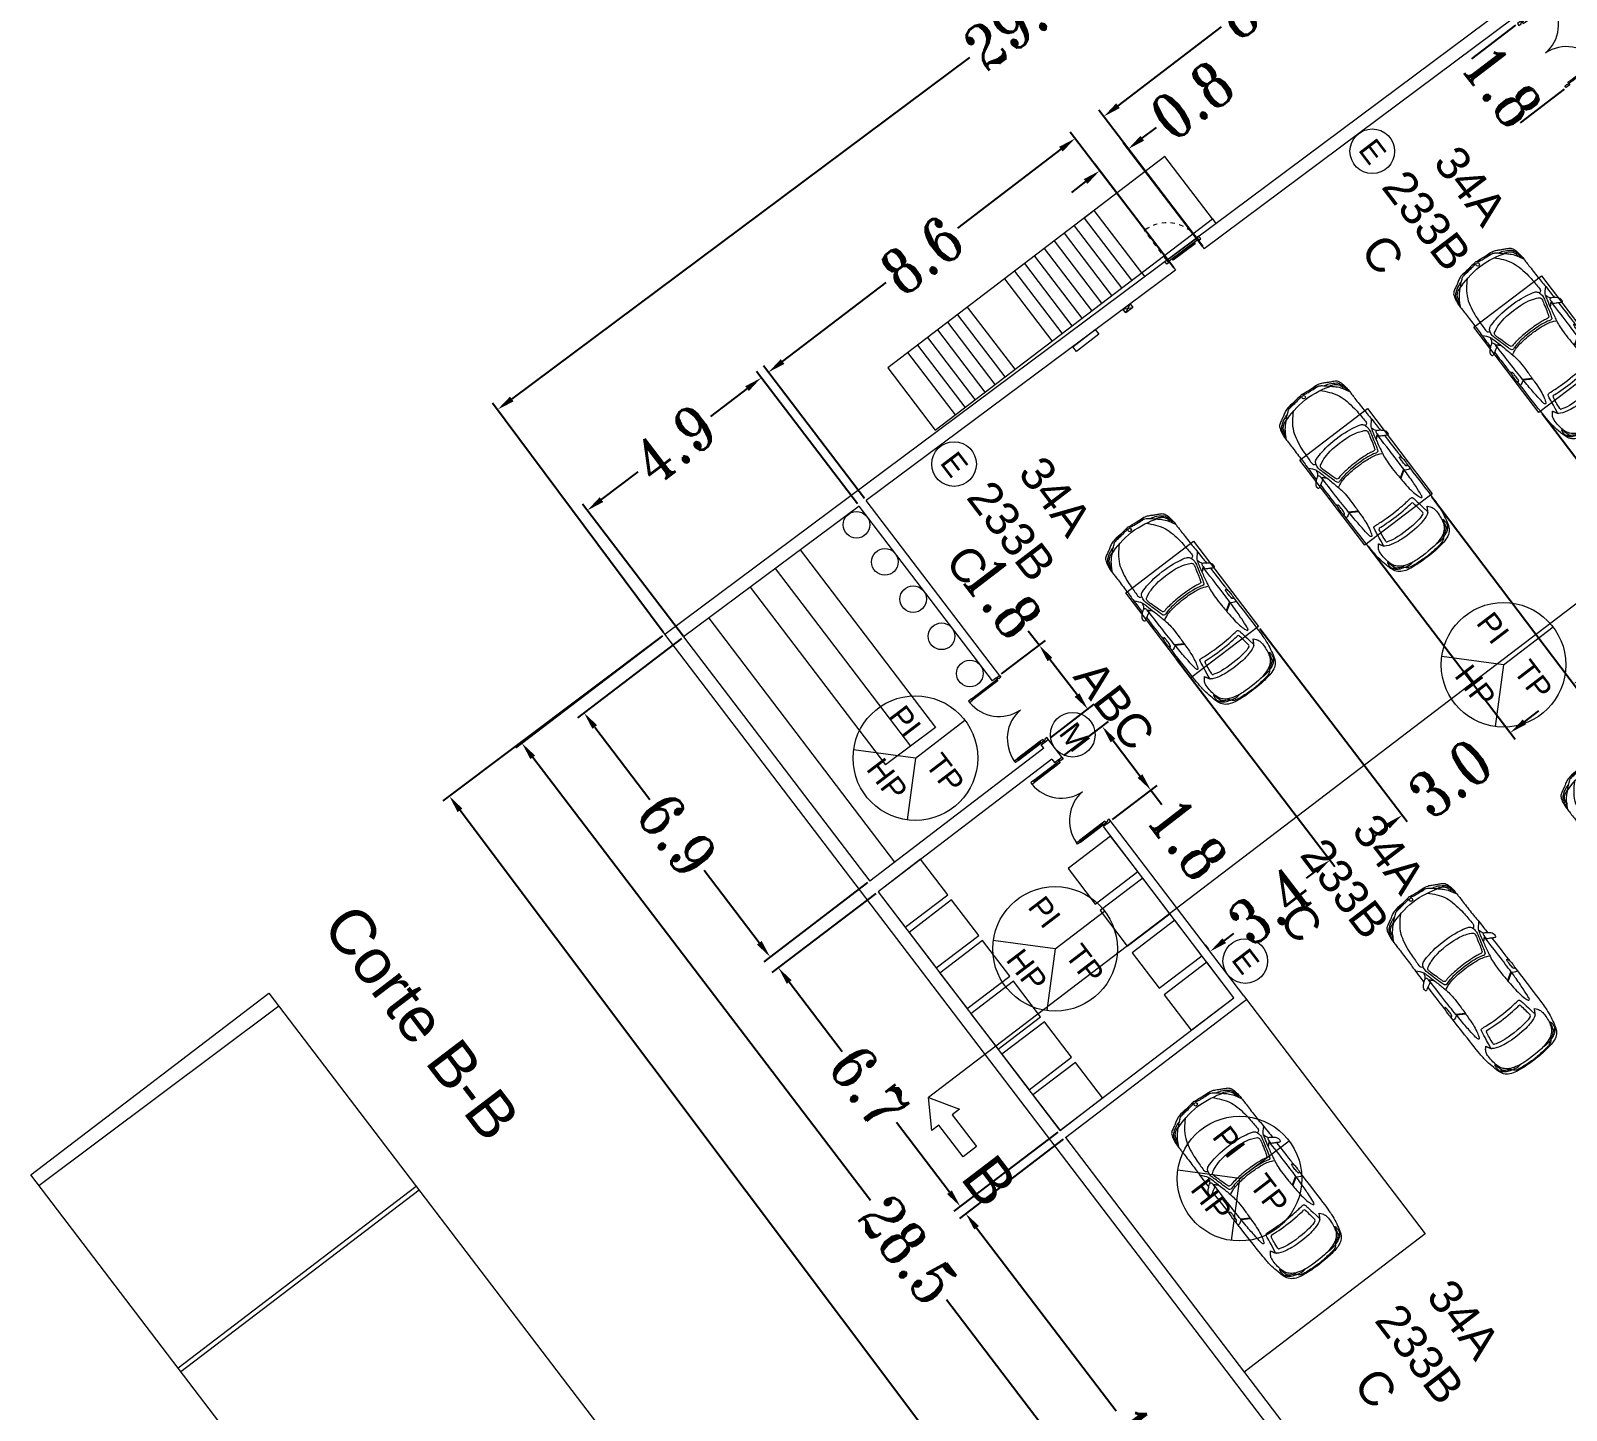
# Model space of a CAD drawing. Header units: metres. Extents: x 1384 to 1901, y 1501 to 2216.
# Drawn here: x 1414.86 to 1449.24, y 2128.87 to 2159.76 of the extents above; entities that cross this region are included whole.
import ezdxf

# ---------------------------------------------------------------- set-up
doc = ezdxf.new("R2010")
doc.units = ezdxf.units.M
doc.header["$LTSCALE"] = 0.05
doc.header["$PDMODE"] = 3
doc.linetypes.add('CONTINUA', pattern=[0])
doc.linetypes.add('RAYITAS', pattern=[0.375, 0.25, -0.125])
for name, color, linetype, lineweight in [('BIEs', 1, 'CONTINUA', 15), ('Circulo', 250, 'Continuous', 15), ('Cotas Nave 2', 250, 'CONTINUA', 15), ('E-Puertas-I', 210, 'CONTINUA', 15), ('Elevadores', 31, 'CONTINUA', 15), ('Escaleras', 3, 'Continuous', 15), ('Extintores', 1, 'CONTINUA', 15), ('Linea de Corte', 250, 'CONTINUA', 15), ('mobiliario', 253, 'CONTINUA', 15), ('Nave', 5, 'Continuous', 15), ('Pared Fuego', 81, 'CONTINUA', 15), ('Pared Nave', 5, 'CONTINUA', 15), ('Paredes Cortes', 5, 'CONTINUA', 15), ('Puertas', 4, 'CONTINUA', 15), ('Tabiques', 241, 'CONTINUA', 15), ('Tabiques Cortes', 241, 'CONTINUA', 15), ('Tejado', 4, 'CONTINUA', 15), ('TextoDCE', 250, 'Continuous', 15), ('Zonas abiertas', 50, 'CONTINUA', 15)]:
    doc.layers.add(name, color=color, linetype=linetype, lineweight=lineweight)
doc.layers.add('CochesN', color=7, linetype='CONTINUA', lineweight=15, true_color=0xc3ddd0)
doc.styles.add('ROMANT', font='ROMANT', dxfattribs={"width": 0.85})
doc.styles.get("Standard").update_dxf_attribs({"font": 'arial.ttf'})
doc.dimstyles.new('1-50-GENERAL', dxfattribs={"dimtxt": 0.38, "dimasz": 0.4, "dimexe": 0.18, "dimexo": 0.06, "dimgap": 0.09, "dimtad": 0, "dimdec": 1, "dimzin": 0, "dimdsep": 46, "dimtxsty": 'ROMANT', "dimcen": 0.09, "dimadec": 0, "dimazin": 0, "dimtfac": 1, "dimtdec": 1, "dimtix": 1, "dimtofl": 0, "dimtmove": 0, "dimatfit": 3, "dimfxl": 0, "dimtolj": 1, "dimtzin": 0, "dimarcsym": 0})

# ---------------------------------------------------------------- blocks, each defined once
blk = doc.blocks.new('vh10-3')
for points in [[(6.531, 5.087), (6.644, 5.27)], [(6.669, 5.27), (6.555, 5.086)], [(6.531, 3.879), (6.644, 3.697)], [(6.669, 3.696), (6.555, 3.88)]]:
    blk.add_lwpolyline(points)
blk.add_circle((9.33, 4.483), 0.0405)
for centre, radius, start, end in [((5.578, 5.09), 0.02, 81.3079, 140.3783), ((5.628, 4.983), 0.0289, 84.0079, 156.3114), ((5.923, 4.943), 0.0289, 353.2707, 80.1159), ((5.578, 3.877), 0.02, 219.6217, 278.6921), ((5.628, 3.984), 0.0289, 203.6886, 275.9921), ((5.923, 4.024), 0.0289, 279.8841, 6.7293)]:
    blk.add_arc(centre, radius, start, end)
for points, knots in [([(4.772, 4.483), (4.772, 4.666), (4.796, 4.87), (4.814, 5.015), (4.875, 5.173), (4.971, 5.265), (5.111, 5.312), (5.3, 5.353), (5.477, 5.382), (5.724, 5.394), (6.416, 5.396), (6.7, 5.396)], [18.735534, 18.735534, 18.735534, 18.735534, 19.587149, 20.438764, 21.290379, 22.141994, 22.99361, 23.845225, 24.69684, 25.548455, 26.165326, 26.165326, 26.165326, 26.165326]), ([(7.727, 5.319), (7.765, 5.291), (7.807, 5.28), (7.846, 5.265), (7.832, 5.257), (7.757, 5.235), (7.534, 5.177), (7.25, 5.112), (7.124, 5.089), (6.951, 5.076), (6.725, 5.079), (6.441, 5.091), (6.242, 5.101), (6.069, 5.13), (5.937, 5.172), (5.905, 5.194), (5.912, 5.216), (5.962, 5.23), (6.178, 5.249), (6.499, 5.269), (6.917, 5.274), (7.267, 5.278), (7.647, 5.274)], [0, 0, 0, 0, 0.640801, 1.281602, 1.922403, 2.563203, 3.204004, 3.844805, 4.485606, 5.126407, 5.767208, 6.408009, 7.04881, 7.68961, 8.330411, 8.971212, 9.612013, 10.252814, 10.893615, 11.534416, 12.175216, 12.797218, 12.797218, 12.797218, 12.797218]), ([(7.535, 5.395), (7.39, 5.396), (7.181, 5.396), (6.935, 5.396), (6.893, 5.396)], [10.6007845, 10.6007845, 10.6007845, 10.6007845, 11.0709972, 11.163998, 11.163998, 11.163998, 11.163998]), ([(9.376, 4.705), (9.372, 4.815), (9.361, 4.925), (9.324, 5.021), (9.269, 5.11), (9.233, 5.177), (9.187, 5.273), (9.136, 5.331), (9.002, 5.37), (8.865, 5.38), (8.799, 5.381), (8.545, 5.381), (8.168, 5.382), (7.989, 5.392), (7.735, 5.394), (7.678, 5.395)], [0, 0, 0, 0, 0.851615, 1.70323, 2.554846, 3.406461, 4.258076, 5.109691, 5.961306, 6.812921, 7.664537, 8.516152, 9.367767, 10.219382, 10.435603, 10.435603, 10.435603, 10.435603]), ([(9.22, 4.87), (9.171, 4.92), (9.057, 5.015), (8.864, 5.16), (8.433, 5.245), (8.137, 5.245), (7.995, 5.259), (7.974, 5.21), (7.966, 5.191)], [0, 0, 0, 0, 0.835236, 1.721034, 2.921428, 3.928485, 4.555062, 4.999927, 4.999927, 4.999927, 4.999927]), ([(9.251, 5.008), (9.242, 5.047), (9.222, 5.12), (9.135, 5.269), (9.075, 5.32), (8.952, 5.353), (8.891, 5.351), (8.861, 5.348)], [0, 0, 0, 0, 0.624807, 1.361869, 1.875216, 2.502924, 3.054732, 3.054732, 3.054732, 3.054732]), ([(9.171, 5.097), (9.164, 5.133), (9.137, 5.202), (9.077, 5.28), (9.006, 5.31), (8.948, 5.317), (8.919, 5.315)], [0, 0, 0, 0, 0.604327, 1.163219, 1.657111, 2.190481, 2.190481, 2.190481, 2.190481]), ([(5.436, 4.483), (5.436, 4.709), (5.48, 4.922), (5.521, 5.052), (5.563, 5.103)], [5.556552, 5.556552, 5.556552, 5.556552, 6.635134, 7.654502, 7.654502, 7.654502, 7.654502]), ([(5.582, 5.11), (5.905, 5.06), (6.031, 5.043), (6.055, 5.019), (6.049, 4.953), (6.024, 4.698), (6.024, 4.483)], [-3.392634, -3.392634, -3.392634, -3.392634, -2.551704, -1.701416, -0.851128, -0.000839, -0.000839, -0.000839, -0.000839]), ([(6.7, 3.571), (6.416, 3.571), (5.724, 3.572), (5.477, 3.584), (5.3, 3.613), (5.111, 3.654), (4.971, 3.701), (4.875, 3.794), (4.814, 3.952), (4.796, 4.096), (4.772, 4.301), (4.772, 4.483)], [11.305741, 11.305741, 11.305741, 11.305741, 11.922612, 12.774228, 13.625843, 14.477458, 15.329073, 16.180688, 17.032304, 17.883919, 18.735534, 18.735534, 18.735534, 18.735534]), ([(5.563, 3.864), (5.521, 3.914), (5.48, 4.044), (5.436, 4.257), (5.436, 4.483)], [3.458602, 3.458602, 3.458602, 3.458602, 4.477971, 5.556552, 5.556552, 5.556552, 5.556552]), ([(6.024, 4.483), (6.024, 4.269), (6.049, 4.014), (6.055, 3.947), (6.031, 3.924), (5.905, 3.906), (5.582, 3.857)], [-0.000839, -0.000839, -0.000839, -0.000839, 0.849449, 1.699737, 2.550025, 3.390956, 3.390956, 3.390956, 3.390956]), ([(9.376, 4.261), (9.372, 4.152), (9.361, 4.041), (9.324, 3.945), (9.269, 3.856), (9.233, 3.79), (9.187, 3.693), (9.136, 3.636), (9.002, 3.596), (8.865, 3.587), (8.799, 3.586), (8.545, 3.586), (8.168, 3.585), (7.989, 3.574), (7.735, 3.572), (7.678, 3.572)], [0, 0, 0, 0, 0.851615, 1.70323, 2.554846, 3.406461, 4.258076, 5.109691, 5.961306, 6.812921, 7.664537, 8.516152, 9.367767, 10.219382, 10.435603, 10.435603, 10.435603, 10.435603]), ([(7.727, 3.647), (7.765, 3.676), (7.807, 3.687), (7.846, 3.702), (7.832, 3.709), (7.757, 3.732), (7.534, 3.789), (7.25, 3.854), (7.124, 3.878), (6.951, 3.89), (6.725, 3.888), (6.441, 3.876), (6.242, 3.865), (6.069, 3.836), (5.937, 3.794), (5.905, 3.772), (5.912, 3.75), (5.962, 3.737), (6.178, 3.717), (6.499, 3.698), (6.917, 3.692), (7.267, 3.688), (7.647, 3.693)], [0, 0, 0, 0, 0.640801, 1.281602, 1.922403, 2.563203, 3.204004, 3.844805, 4.485606, 5.126407, 5.767208, 6.408009, 7.04881, 7.68961, 8.330411, 8.971212, 9.612013, 10.252814, 10.893615, 11.534416, 12.175216, 12.797218, 12.797218, 12.797218, 12.797218]), ([(9.22, 4.097), (9.171, 4.046), (9.057, 3.952), (8.864, 3.807), (8.433, 3.722), (8.137, 3.721), (7.995, 3.708), (7.974, 3.757), (7.966, 3.775)], [0, 0, 0, 0, 0.835236, 1.721034, 2.921428, 3.928485, 4.555062, 4.999927, 4.999927, 4.999927, 4.999927]), ([(9.251, 3.959), (9.242, 3.92), (9.222, 3.846), (9.135, 3.697), (9.075, 3.646), (8.952, 3.614), (8.891, 3.615), (8.861, 3.619)], [0, 0, 0, 0, 0.624807, 1.361869, 1.875216, 2.502924, 3.054732, 3.054732, 3.054732, 3.054732]), ([(9.171, 3.87), (9.164, 3.833), (9.137, 3.764), (9.077, 3.686), (9.006, 3.656), (8.948, 3.649), (8.919, 3.651)], [0, 0, 0, 0, 0.604327, 1.163219, 1.657111, 2.190481, 2.190481, 2.190481, 2.190481]), ([(7.535, 3.571), (7.39, 3.571), (7.181, 3.571), (6.935, 3.571), (6.893, 3.571)], [10.6007845, 10.6007845, 10.6007845, 10.6007845, 11.0709972, 11.163998, 11.163998, 11.163998, 11.163998])]:
    blk.add_open_spline(points, degree=3, knots=knots)
for points, degree in [([(4.864, 4.483), (4.864, 4.735), (4.891, 4.879), (4.946, 5.056), (5.03, 5.163), (5.106, 5.217), (5.205, 5.248), (5.343, 5.273), (5.516, 5.273), (5.581, 5.256), (5.646, 5.215), (5.684, 5.176)], 3), ([(5.234, 5.252), (5.241, 5.274), (5.213, 5.289), (5.132, 5.289), (5.053, 5.273), (4.989, 5.22), (4.935, 5.137), (4.89, 4.999), (4.869, 4.912), (4.88, 4.808)], 3), ([(5.05, 5.264), (5.042, 5.224), (5.003, 5.186), (4.958, 5.11), (4.933, 5.054)], 3), ([(5.235, 5.265), (5.13, 5.251), (5.024, 5.207)], 2), ([(6.648, 5.27), (6.592, 5.358), (6.585, 5.376), (6.599, 5.396)], 3), ([(6.936, 5.378), (6.944, 5.371), (6.935, 5.362), (6.919, 5.353), (6.837, 5.349), (6.705, 5.355), (6.681, 5.365), (6.68, 5.381), (6.702, 5.402), (6.78, 5.406), (6.888, 5.402), (6.928, 5.385), (6.936, 5.378)], 3), ([(7.397, 4.483), (7.397, 4.716), (7.357, 4.945), (7.328, 5.015), (7.33, 5.053), (7.392, 5.083), (7.617, 5.144), (7.771, 5.187), (7.864, 5.211), (7.975, 5.195), (8.03, 5.158), (8.073, 5.083), (8.14, 4.716), (8.14, 4.483)], 3), ([(7.591, 5.299), (7.598, 5.29), (7.611, 5.285), (7.664, 5.283), (7.703, 5.284), (7.731, 5.298), (7.728, 5.331), (7.659, 5.42), (7.608, 5.471), (7.563, 5.491), (7.506, 5.488), (7.497, 5.482), (7.496, 5.464), (7.514, 5.432), (7.568, 5.339), (7.584, 5.308), (7.591, 5.299)], 3), ([(7.646, 5.284), (7.65, 5.265), (7.632, 5.247), (7.611, 5.23), (7.591, 5.208), (7.581, 5.19)], 3), ([(7.838, 5.262), (7.897, 5.292), (7.946, 5.339), (7.998, 5.39)], 3), ([(8.799, 5.381), (8.93, 5.312), (9.025, 5.251), (9.119, 5.155), (9.153, 5.117), (9.266, 4.993), (9.313, 4.928), (9.329, 4.894), (9.33, 4.812), (9.354, 4.641), (9.363, 4.562), (9.373, 4.529), (9.397, 4.511), (9.409, 4.495), (9.41, 4.483)], 3), ([(4.79, 4.483), (4.79, 4.528), (4.802, 4.79), (4.837, 4.965), (4.861, 5.004), (4.904, 5.039)], 3), ([(4.904, 5.039), (4.936, 5.058), (4.963, 5.066)], 2), ([(5.535, 4.483), (5.535, 4.732), (5.559, 4.898), (5.602, 4.994)], 3), ([(5.684, 5.176), (5.598, 5.131), (5.571, 5.109)], 2), ([(5.631, 5.011), (5.744, 4.999), (5.844, 4.986), (5.928, 4.971)], 3), ([(5.952, 4.939), (5.943, 4.863), (5.928, 4.657), (5.928, 4.483)], 3), ([(7.248, 5.096), (7.308, 4.975), (7.333, 4.833), (7.354, 4.629), (7.354, 4.483)], 3), ([(7.449, 4.483), (7.449, 4.627), (7.435, 4.829), (7.414, 4.944), (7.402, 4.988), (7.404, 5.023), (7.432, 5.035), (7.499, 5.06), (7.686, 5.113), (7.815, 5.151), (7.869, 5.151), (7.924, 5.063), (8.018, 4.785), (8.018, 4.483)], 3), ([(9.153, 5.117), (9.203, 4.977), (9.264, 4.718), (9.264, 4.483)], 3), ([(9.398, 4.508), (9.393, 4.623), (9.369, 4.789), (9.325, 4.897)], 3), ([(4.904, 3.928), (4.861, 3.962), (4.837, 4.002), (4.802, 4.177), (4.79, 4.439), (4.79, 4.483)], 3), ([(5.684, 3.79), (5.646, 3.752), (5.581, 3.71), (5.516, 3.693), (5.343, 3.694), (5.205, 3.718), (5.106, 3.75), (5.03, 3.804), (4.946, 3.911), (4.891, 4.088), (4.864, 4.232), (4.864, 4.483)], 3), ([(5.234, 3.715), (5.241, 3.693), (5.213, 3.677), (5.132, 3.677), (5.053, 3.693), (4.989, 3.746), (4.935, 3.83), (4.89, 3.967), (4.869, 4.054), (4.88, 4.158)], 3), ([(5.602, 3.972), (5.559, 4.069), (5.535, 4.234), (5.535, 4.483)], 3), ([(5.928, 4.483), (5.928, 4.309), (5.943, 4.104), (5.952, 4.027)], 3), ([(7.354, 4.483), (7.354, 4.337), (7.333, 4.134), (7.308, 3.991), (7.248, 3.87)], 3), ([(8.14, 4.483), (8.14, 4.25), (8.073, 3.883), (8.03, 3.808), (7.975, 3.772), (7.864, 3.755), (7.771, 3.779), (7.617, 3.823), (7.392, 3.883), (7.33, 3.914), (7.328, 3.951), (7.357, 4.021), (7.397, 4.25), (7.397, 4.483)], 3), ([(8.018, 4.483), (8.018, 4.181), (7.924, 3.904), (7.869, 3.816), (7.815, 3.816), (7.686, 3.853), (7.499, 3.906), (7.432, 3.931), (7.404, 3.944), (7.402, 3.979), (7.414, 4.022), (7.435, 4.138), (7.449, 4.34), (7.449, 4.483)], 3), ([(9.41, 4.483), (9.409, 4.472), (9.397, 4.455), (9.373, 4.438), (9.363, 4.404), (9.354, 4.325), (9.33, 4.155), (9.329, 4.073), (9.313, 4.038), (9.266, 3.973), (9.153, 3.85), (9.119, 3.812), (9.025, 3.715), (8.93, 3.655), (8.799, 3.586)], 3), ([(9.264, 4.483), (9.264, 4.248), (9.203, 3.989), (9.153, 3.849)], 3), ([(9.398, 4.459), (9.393, 4.343), (9.369, 4.177), (9.325, 4.069)], 3), ([(4.963, 3.9), (4.936, 3.908), (4.904, 3.928)], 2), ([(5.05, 3.702), (5.042, 3.742), (5.003, 3.78), (4.958, 3.857), (4.933, 3.912)], 3), ([(5.571, 3.858), (5.598, 3.835), (5.684, 3.79)], 2), ([(5.928, 3.995), (5.844, 3.98), (5.744, 3.967), (5.631, 3.955)], 3), ([(5.235, 3.701), (5.13, 3.715), (5.024, 3.759)], 2), ([(6.648, 3.696), (6.592, 3.609), (6.585, 3.59), (6.599, 3.571)], 3), ([(6.936, 3.588), (6.944, 3.595), (6.935, 3.605), (6.919, 3.614), (6.837, 3.618), (6.705, 3.612), (6.681, 3.602), (6.68, 3.585), (6.702, 3.564), (6.78, 3.56), (6.888, 3.564), (6.928, 3.582), (6.936, 3.588)], 3), ([(7.591, 3.667), (7.598, 3.676), (7.611, 3.682), (7.664, 3.684), (7.703, 3.682), (7.731, 3.669), (7.728, 3.635), (7.659, 3.546), (7.608, 3.496), (7.563, 3.475), (7.506, 3.479), (7.497, 3.485), (7.496, 3.503), (7.514, 3.534), (7.568, 3.627), (7.584, 3.658), (7.591, 3.667)], 3), ([(7.646, 3.683), (7.65, 3.702), (7.632, 3.719), (7.611, 3.736), (7.591, 3.758), (7.581, 3.777)], 3), ([(7.838, 3.704), (7.897, 3.674), (7.946, 3.627), (7.998, 3.576)], 3)]:
    blk.add_open_spline(points, degree=degree)
blk = doc.blocks.new('A$C3628088D')
at = {"layer": 'Puertas'}
for p, q in [((35, 820), (35, 900)), ((35, 900), (75, 900)), ((75, 820), (35, 820)), ((75, 820), (35, 820)), ((35, 820), (35, 180)), ((45, 820), (45, 180)), ((65, 820), (45, 820)), ((65, 180), (65, 820)), ((75, 900), (75, 820)), ((75, 180), (75, 820)), ((35, 100), (0, 100)), ((0, 100), (0, 0)), ((35, 180), (35, 100)), ((75, 180), (35, 180)), ((35, 180), (75, 180)), ((35, 60), (35, 100)), ((35, 100), (75, 100)), ((50, 60), (35, 60)), ((45, 180), (65, 180)), ((50, 50), (50, 60)), ((50, 0), (50, 50)), ((75, 100), (75, 180)), ((0, 0), (50, 0))]:
    blk.add_line(p, q, dxfattribs=at)
for points in [[(1725, 900), (1725, 820), (1765, 820), (1765, 900)], [(1725, 180), (1725, 820), (1765, 820), (1765, 180)], [(1735, 180), (1735, 820), (1755, 820), (1755, 180)], [(1725, 100), (1725, 180), (1765, 180), (1765, 100)], [(1765, 100), (1800, 100), (1800, 0), (1750, 0), (1750, 50), (1750, 60), (1765, 60)]]:
    blk.add_lwpolyline(points, close=True, dxfattribs=at)
blk.add_arc((1757, 42), 858, 92.1038, 176.1334, dxfattribs=at)
blk.add_ellipse((70, 105), major_axis=(-772, 326), ratio=0.94084, start_param=-2.726592, end_param=-1.199193, dxfattribs=at)
blk = doc.blocks.new('*D215')
at = {"layer": 'Cotas Nave 2', "color": 0, "lineweight": -2, "transparency": 16777216}
for p, q in [((1429.428, 2146.152), (1427.101, 2144.378)), ((1427.487, 2144.169), (1428.722, 2142.549)), ((1431.171, 2139.338), (1429.936, 2140.958)), ((1433.597, 2140.685), (1431.27, 2138.911))]:
    blk.add_line(p, q, dxfattribs=at)
at = {"layer": 'Cotas Nave 2', "color": 0, "transparency": 16777216}
for points in [[(1427.54, 2144.21), (1427.434, 2144.129), (1427.244, 2144.487)], [(1431.224, 2139.378), (1431.118, 2139.298), (1431.414, 2139.02)]]:
    blk.add_solid(points, dxfattribs=at)
at = {"layer": 'Defpoints', "color": 0, "transparency": 16777216}
for p in [(1429.476, 2146.189), (1433.645, 2140.721), (1431.414, 2139.02)]:
    blk.add_point(p, dxfattribs=at)
at = {"layer": 'Cotas Nave 2', "color": 0, "transparency": 16777216, "insert": (1429.329, 2141.754), "char_height": 1, "attachment_point": 5, "rotation": 307.3275, "style": 'ROMANT'}
blk.add_mtext('\\A1;6.9', dxfattribs=at)
blk = doc.blocks.new('*D217')
at = {"layer": 'Cotas Nave 2', "color": 0, "lineweight": -2, "transparency": 16777216}
for p, q in [((1433.781, 2140.444), (1431.454, 2138.67)), ((1431.84, 2138.461), (1433.028, 2136.903)), ((1435.429, 2133.754), (1434.242, 2135.311)), ((1437.855, 2135.101), (1435.529, 2133.326))]:
    blk.add_line(p, q, dxfattribs=at)
at = {"layer": 'Cotas Nave 2', "color": 0, "transparency": 16777216}
for points in [[(1431.893, 2138.501), (1431.787, 2138.42), (1431.598, 2138.779)], [(1435.482, 2133.794), (1435.376, 2133.713), (1435.672, 2133.436)]]:
    blk.add_solid(points, dxfattribs=at)
at = {"layer": 'Defpoints', "color": 0, "transparency": 16777216}
for p in [(1433.829, 2140.48), (1437.903, 2135.137), (1435.672, 2133.436)]:
    blk.add_point(p, dxfattribs=at)
at = {"layer": 'Cotas Nave 2', "color": 0, "transparency": 16777216, "insert": (1433.635, 2136.107), "char_height": 1, "attachment_point": 5, "rotation": 307.3275, "style": 'ROMANT'}
blk.add_mtext('\\A1;6.7', dxfattribs=at)
blk = doc.blocks.new('*D219')
at = {"layer": 'Cotas Nave 2', "color": 0, "lineweight": -2, "transparency": 16777216}
for p, q in [((1437.978, 2134.94), (1435.651, 2133.166)), ((1436.037, 2132.957), (1439.163, 2128.857)), ((1443.945, 2122.586), (1440.819, 2126.686)), ((1446.371, 2123.933), (1444.045, 2122.159))]:
    blk.add_line(p, q, dxfattribs=at)
at = {"layer": 'Cotas Nave 2', "color": 0, "transparency": 16777216}
for points in [[(1436.09, 2132.998), (1435.984, 2132.917), (1435.794, 2133.275)], [(1443.998, 2122.627), (1443.892, 2122.546), (1444.188, 2122.268)]]:
    blk.add_solid(points, dxfattribs=at)
at = {"layer": 'Defpoints', "color": 0, "transparency": 16777216}
for p in [(1438.025, 2134.977), (1446.419, 2123.969), (1444.188, 2122.268)]:
    blk.add_point(p, dxfattribs=at)
at = {"layer": 'Cotas Nave 2', "color": 0, "transparency": 16777216, "insert": (1439.991, 2127.772), "char_height": 1, "attachment_point": 5, "rotation": 307.3275, "style": 'ROMANT'}
blk.add_mtext('\\A1;13.8', dxfattribs=at)
blk = doc.blocks.new('*D223')
at = {"layer": 'Cotas Nave 2', "color": 0, "lineweight": -2, "transparency": 16777216}
for p, q in [((1429.006, 2146.212), (1425.711, 2143.7)), ((1426.097, 2143.491), (1433.657, 2133.576)), ((1442.922, 2121.427), (1435.362, 2131.341)), ((1446.316, 2123.512), (1443.021, 2121))]:
    blk.add_line(p, q, dxfattribs=at)
at = {"layer": 'Cotas Nave 2', "color": 0, "transparency": 16777216}
for points in [[(1426.15, 2143.531), (1426.044, 2143.45), (1425.854, 2143.809)], [(1442.975, 2121.467), (1442.869, 2121.386), (1443.164, 2121.109)]]:
    blk.add_solid(points, dxfattribs=at)
at = {"layer": 'Defpoints', "color": 0, "transparency": 16777216}
for p in [(1429.053, 2146.248), (1446.363, 2123.548), (1443.164, 2121.109)]:
    blk.add_point(p, dxfattribs=at)
at = {"layer": 'Cotas Nave 2', "color": 0, "transparency": 16777216, "insert": (1434.509, 2132.459), "char_height": 1, "attachment_point": 5, "rotation": 307.3275, "style": 'ROMANT'}
blk.add_mtext('\\A1;28.5', dxfattribs=at)
blk = doc.blocks.new('*D224')
at = {"layer": 'Cotas Nave 2', "color": 0, "lineweight": -2, "transparency": 16777216}
for p, q in [((1437.437, 2146), (1437.194, 2146.318)), ((1436.597, 2145.36), (1437.58, 2146.109)), ((1438.286, 2144.887), (1437.679, 2145.682)), ((1437.688, 2143.928), (1438.671, 2144.678))]:
    blk.add_line(p, q, dxfattribs=at)
at = {"layer": 'Cotas Nave 2', "color": 0, "transparency": 16777216}
for points in [[(1437.732, 2145.722), (1437.626, 2145.642), (1437.437, 2146)], [(1438.339, 2144.927), (1438.233, 2144.846), (1438.528, 2144.569)]]:
    blk.add_solid(points, dxfattribs=at)
at = {"layer": 'Defpoints', "color": 0, "transparency": 16777216}
for p in [(1437.437, 2146), (1436.549, 2145.323), (1437.641, 2143.892)]:
    blk.add_point(p, dxfattribs=at)
at = {"layer": 'Cotas Nave 2', "color": 0, "transparency": 16777216, "insert": (1436.612, 2147.082), "char_height": 1, "attachment_point": 5, "rotation": 307.3275, "style": 'ROMANT'}
blk.add_mtext('\\A1;1.8', dxfattribs=at)
blk = doc.blocks.new('*D225')
at = {"layer": 'Cotas Nave 2', "color": 0, "lineweight": -2, "transparency": 16777216}
for p, q in [((1437.992, 2143.531), (1438.992, 2144.293)), ((1439.091, 2143.866), (1439.697, 2143.071)), ((1439.083, 2142.099), (1440.083, 2142.862)), ((1439.94, 2142.753), (1440.182, 2142.435))]:
    blk.add_line(p, q, dxfattribs=at)
at = {"layer": 'Cotas Nave 2', "color": 0, "transparency": 16777216}
for points in [[(1439.144, 2143.907), (1439.038, 2143.826), (1438.848, 2144.184)], [(1439.75, 2143.111), (1439.644, 2143.031), (1439.94, 2142.753)]]:
    blk.add_solid(points, dxfattribs=at)
at = {"layer": 'Defpoints', "color": 0, "transparency": 16777216}
for p in [(1437.944, 2143.494), (1439.94, 2142.753), (1439.035, 2142.063)]:
    blk.add_point(p, dxfattribs=at)
at = {"layer": 'Cotas Nave 2', "color": 0, "transparency": 16777216, "insert": (1440.765, 2141.671), "char_height": 1, "attachment_point": 5, "rotation": 307.3275, "style": 'ROMANT'}
blk.add_mtext('\\A1;1.8', dxfattribs=at)
blk = doc.blocks.new('*D226')
at = {"layer": 'Cotas Nave 2', "color": 0, "lineweight": -2, "transparency": 16777216}
for p, q in [((1433.367, 2149.164), (1431.105, 2152.131)), ((1430.896, 2151.745), (1430.078, 2151.122)), ((1427.637, 2149.26), (1428.455, 2149.883)), ((1429.472, 2146.194), (1427.21, 2149.16))]:
    blk.add_line(p, q, dxfattribs=at)
at = {"layer": 'Cotas Nave 2', "color": 0, "transparency": 16777216}
for points in [[(1430.856, 2151.798), (1430.937, 2151.692), (1431.214, 2151.988)], [(1427.596, 2149.313), (1427.677, 2149.207), (1427.319, 2149.017)]]:
    blk.add_solid(points, dxfattribs=at)
at = {"layer": 'Defpoints', "color": 0, "transparency": 16777216}
for p in [(1433.404, 2149.117), (1427.319, 2149.017), (1429.508, 2146.146)]:
    blk.add_point(p, dxfattribs=at)
at = {"layer": 'Cotas Nave 2', "color": 0, "transparency": 16777216, "insert": (1429.266, 2150.502), "char_height": 1, "attachment_point": 5, "rotation": 37.3275, "style": 'ROMANT'}
blk.add_mtext('\\A1;4.9', dxfattribs=at)
blk = doc.blocks.new('*D228')
at = {"layer": 'Cotas Nave 2', "color": 0, "lineweight": -2, "transparency": 16777216}
for p, q in [((1440.454, 2154.447), (1438.133, 2157.49)), ((1437.924, 2157.105), (1435.607, 2155.337)), ((1431.692, 2152.352), (1434.015, 2154.123)), ((1433.528, 2149.285), (1431.265, 2152.253))]:
    blk.add_line(p, q, dxfattribs=at)
at = {"layer": 'Cotas Nave 2', "color": 0, "transparency": 16777216}
for points in [[(1437.884, 2157.158), (1437.965, 2157.052), (1438.242, 2157.347)], [(1431.652, 2152.405), (1431.733, 2152.299), (1431.374, 2152.11)]]:
    blk.add_solid(points, dxfattribs=at)
at = {"layer": 'Defpoints', "color": 0, "transparency": 16777216}
for p in [(1438.242, 2157.347), (1440.49, 2154.399), (1433.564, 2149.238)]:
    blk.add_point(p, dxfattribs=at)
at = {"layer": 'Cotas Nave 2', "color": 0, "transparency": 16777216, "insert": (1434.811, 2154.73), "char_height": 1, "attachment_point": 5, "rotation": 37.3275, "style": 'ROMANT'}
blk.add_mtext('\\A1;8.6', dxfattribs=at)
blk = doc.blocks.new('*D229')
at = {"layer": 'Cotas Nave 2', "color": 0, "lineweight": -2, "transparency": 16777216}
for p, q in [((1439.746, 2157.35), (1440.064, 2157.592)), ((1441.093, 2154.924), (1439.319, 2157.25)), ((1440.454, 2154.447), (1438.685, 2156.767)), ((1438.476, 2156.381), (1438.158, 2156.139))]:
    blk.add_line(p, q, dxfattribs=at)
at = {"layer": 'Cotas Nave 2', "color": 0, "transparency": 16777216}
for points in [[(1439.706, 2157.403), (1439.787, 2157.297), (1439.428, 2157.107)], [(1438.436, 2156.434), (1438.516, 2156.328), (1438.794, 2156.624)]]:
    blk.add_solid(points, dxfattribs=at)
at = {"layer": 'Defpoints', "color": 0, "transparency": 16777216}
for p in [(1439.428, 2157.107), (1441.13, 2154.876), (1440.49, 2154.399)]:
    blk.add_point(p, dxfattribs=at)
at = {"layer": 'Cotas Nave 2', "color": 0, "transparency": 16777216, "insert": (1440.86, 2158.199), "char_height": 1, "attachment_point": 5, "rotation": 37.3275, "style": 'ROMANT'}
blk.add_mtext('\\A1;0.8', dxfattribs=at)
blk = doc.blocks.new('*D230')
at = {"layer": 'Cotas Nave 2', "color": 0, "lineweight": -2, "transparency": 16777216}
for p, q in [((1448.02, 2160.087), (1445.637, 2163.212)), ((1445.428, 2162.826), (1443.111, 2161.06)), ((1439.203, 2158.079), (1441.52, 2159.846)), ((1441.101, 2154.93), (1438.775, 2157.98))]:
    blk.add_line(p, q, dxfattribs=at)
at = {"layer": 'Cotas Nave 2', "color": 0, "transparency": 16777216}
for points in [[(1445.387, 2162.879), (1445.468, 2162.773), (1445.746, 2163.069)], [(1439.162, 2158.132), (1439.243, 2158.026), (1438.885, 2157.837)]]:
    blk.add_solid(points, dxfattribs=at)
at = {"layer": 'Defpoints', "color": 0, "transparency": 16777216}
for p in [(1445.746, 2163.069), (1448.056, 2160.039), (1441.138, 2154.882)]:
    blk.add_point(p, dxfattribs=at)
at = {"layer": 'Cotas Nave 2', "color": 0, "transparency": 16777216, "insert": (1442.315, 2160.453), "char_height": 1, "attachment_point": 5, "rotation": 37.3275, "style": 'ROMANT'}
blk.add_mtext('\\A1;8.6', dxfattribs=at)
blk = doc.blocks.new('*D233')
at = {"layer": 'Cotas Nave 2', "color": 0, "lineweight": -2, "transparency": 16777216}
for p, q in [((1448.101, 2159.879), (1447.115, 2159.127)), ((1449.192, 2158.447), (1448.206, 2157.695))]:
    blk.add_line(p, q, dxfattribs=at)
at = {"layer": 'Defpoints', "color": 0, "transparency": 16777216}
for p in [(1448.149, 2159.915), (1449.24, 2158.484), (1448.35, 2157.805)]:
    blk.add_point(p, dxfattribs=at)
at = {"layer": 'Cotas Nave 2', "color": 0, "transparency": 16777216, "insert": (1447.804, 2158.52), "char_height": 1, "attachment_point": 5, "rotation": 307.3275, "style": 'ROMANT'}
blk.add_mtext('\\A1;1.8', dxfattribs=at)
blk = doc.blocks.new('*D241')
at = {"layer": 'Cotas Nave 2', "color": 0, "lineweight": -2, "transparency": 16777216}
for p, q in [((1452.357, 2163.696), (1448.539, 2168.817)), ((1448.326, 2168.434), (1438.071, 2160.789)), ((1425.628, 2151.512), (1435.883, 2159.157)), ((1429.017, 2146.296), (1425.199, 2151.417))]:
    blk.add_line(p, q, dxfattribs=at)
at = {"layer": 'Cotas Nave 2', "color": 0, "transparency": 16777216}
for points in [[(1448.286, 2168.488), (1448.366, 2168.381), (1448.647, 2168.673)], [(1425.588, 2151.566), (1425.667, 2151.459), (1425.307, 2151.273)]]:
    blk.add_solid(points, dxfattribs=at)
at = {"layer": 'Defpoints', "color": 0, "transparency": 16777216}
for p in [(1452.393, 2163.648), (1425.307, 2151.273), (1429.053, 2146.248)]:
    blk.add_point(p, dxfattribs=at)
at = {"layer": 'Cotas Nave 2', "color": 0, "transparency": 16777216, "insert": (1436.977, 2159.973), "char_height": 1, "attachment_point": 5, "rotation": 36.7046, "style": 'ROMANT'}
blk.add_mtext('\\A1;29.1', dxfattribs=at)
blk = doc.blocks.new('*D281')
at = {"layer": 'Cotas Nave 2', "color": 0, "lineweight": -2, "transparency": 16777216}
for p, q in [((1429.005, 2146.212), (1424.085, 2142.515)), ((1424.469, 2142.304), (1445.493, 2114.317)), ((1468.224, 2084.058), (1447.181, 2112.069)), ((1473.241, 2087.327), (1468.32, 2083.63))]:
    blk.add_line(p, q, dxfattribs=at)
at = {"layer": 'Cotas Nave 2', "color": 0, "transparency": 16777216}
for points in [[(1424.522, 2142.344), (1424.415, 2142.264), (1424.228, 2142.624)], [(1468.277, 2084.098), (1468.17, 2084.018), (1468.464, 2083.738)]]:
    blk.add_solid(points, dxfattribs=at)
at = {"layer": 'Defpoints', "color": 0, "transparency": 16777216}
for p in [(1429.053, 2146.248), (1473.289, 2087.363), (1468.464, 2083.738)]:
    blk.add_point(p, dxfattribs=at)
at = {"layer": 'Cotas Nave 2', "color": 0, "transparency": 16777216, "insert": (1446.337, 2113.193), "char_height": 1, "attachment_point": 5, "rotation": 306.9145, "style": 'ROMANT'}
blk.add_mtext('\\A1;73.6', dxfattribs=at)
blk = doc.blocks.new('*D283')
at = {"layer": 'Cotas Nave 2', "color": 0, "lineweight": -2, "transparency": 16777216}
for p, q in [((1448.7, 2151.19), (1451.981, 2146.855)), ((1446.233, 2149.322), (1449.515, 2144.988)), ((1451.554, 2146.757), (1451.42, 2146.656)), ((1449.725, 2145.372), (1449.889, 2145.496))]:
    blk.add_line(p, q, dxfattribs=at)
at = {"layer": 'Cotas Nave 2', "color": 0, "transparency": 16777216}
for points in [[(1451.514, 2146.81), (1451.594, 2146.704), (1451.873, 2146.999)], [(1449.685, 2145.426), (1449.765, 2145.319), (1449.406, 2145.131)]]:
    blk.add_solid(points, dxfattribs=at)
at = {"layer": 'Defpoints', "color": 0, "transparency": 16777216}
for p in [(1448.664, 2151.237), (1446.197, 2149.37), (1451.873, 2146.999)]:
    blk.add_point(p, dxfattribs=at)
at = {"layer": 'Cotas Nave 2', "color": 0, "transparency": 16777216, "insert": (1450.654, 2146.076), "char_height": 1, "attachment_point": 5, "rotation": 37.129, "style": 'ROMANT'}
blk.add_mtext('\\A1;3.1', dxfattribs=at)
blk = doc.blocks.new('*D284')
at = {"layer": 'Cotas Nave 2', "color": 0, "lineweight": -2, "transparency": 16777216}
for p, q in [((1444.804, 2148.219), (1448.097, 2143.9)), ((1442.381, 2146.371), (1445.675, 2142.053)), ((1448.306, 2144.285), (1448.624, 2144.528)), ((1445.248, 2141.953), (1444.929, 2141.711))]:
    blk.add_line(p, q, dxfattribs=at)
at = {"layer": 'Cotas Nave 2', "color": 0, "transparency": 16777216}
for points in [[(1448.266, 2144.338), (1448.346, 2144.232), (1447.988, 2144.043)], [(1445.207, 2142.006), (1445.288, 2141.9), (1445.566, 2142.196)]]:
    blk.add_solid(points, dxfattribs=at)
at = {"layer": 'Defpoints', "color": 0, "transparency": 16777216}
for p in [(1444.767, 2148.266), (1442.345, 2146.419), (1445.566, 2142.196)]:
    blk.add_point(p, dxfattribs=at)
at = {"layer": 'Cotas Nave 2', "color": 0, "transparency": 16777216, "insert": (1446.644, 2143.018), "char_height": 1, "attachment_point": 5, "rotation": 37.3275, "style": 'ROMANT'}
blk.add_mtext('\\A1;3.0', dxfattribs=at)
blk = doc.blocks.new('*D289')
at = {"layer": 'Cotas Nave 2', "color": 0, "lineweight": -2, "transparency": 16777216}
for p, q in [((1440.511, 2145.691), (1444.055, 2141.044)), ((1443.628, 2140.944), (1443.416, 2140.783)), ((1441.581, 2139.384), (1441.793, 2139.545)), ((1441.227, 2139.189), (1441.154, 2139.284))]:
    blk.add_line(p, q, dxfattribs=at)
at = {"layer": 'Cotas Nave 2', "color": 0, "transparency": 16777216}
for points in [[(1443.587, 2140.997), (1443.668, 2140.891), (1443.946, 2141.187)], [(1441.541, 2139.437), (1441.622, 2139.331), (1441.263, 2139.141)]]:
    blk.add_solid(points, dxfattribs=at)
at = {"layer": 'Defpoints', "color": 0, "transparency": 16777216}
for p in [(1440.475, 2145.739), (1443.946, 2141.187), (1441.263, 2139.141)]:
    blk.add_point(p, dxfattribs=at)
at = {"layer": 'Cotas Nave 2', "color": 0, "transparency": 16777216, "insert": (1442.604, 2140.164), "char_height": 1, "attachment_point": 5, "rotation": 37.3275, "style": 'ROMANT'}
blk.add_mtext('\\A1;3.4', dxfattribs=at)

msp = doc.modelspace()

# ---------------------------------------------------------------- linework, layer by layer
at = {"layer": 'BIEs'}
for p, q in [((1439.314, 2153.521), (1439.534, 2153.563)), ((1439.375, 2153.442), (1439.473, 2153.642)), ((1438.193, 2152.683), (1438.694, 2153.065)), ((1438.773, 2152.961), (1438.272, 2152.579)), ((1438.53, 2152.94), (1438.53, 2152.938)), ((1438.694, 2153.065), (1438.773, 2152.961)), ((1438.272, 2152.579), (1438.193, 2152.683))]:
    msp.add_line(p, q, dxfattribs=at)
msp.add_lwpolyline([(1439.314, 2153.521), (1439.473, 2153.642), (1439.534, 2153.563), (1439.375, 2153.442)], close=True, dxfattribs=at)
at = {"layer": 'Circulo'}
for p, q in [((1447.835, 2145.563), (1448.945, 2146.409)), ((1447.835, 2145.563), (1446.453, 2145.75)), ((1447.835, 2145.563), (1447.649, 2144.181)), ((1434.666, 2143.473), (1435.775, 2144.319)), ((1434.666, 2143.473), (1433.283, 2143.659)), ((1434.666, 2143.473), (1434.48, 2142.09)), ((1437.794, 2139.202), (1438.903, 2140.048)), ((1437.794, 2139.202), (1436.411, 2139.388)), ((1437.794, 2139.202), (1437.607, 2137.82)), ((1441.924, 2134.058), (1443.033, 2134.904)), ((1441.924, 2134.058), (1440.541, 2134.245)), ((1441.924, 2134.058), (1441.737, 2132.676))]:
    msp.add_line(p, q, dxfattribs=at)
for centre in [(1447.835, 2145.563), (1434.666, 2143.473), (1437.794, 2139.202), (1441.924, 2134.058)]:
    msp.add_circle(centre, 1.395, dxfattribs=at)
at = {"layer": 'Cotas Nave 2'}
msp.add_line((1429.053, 2146.248), (1427.108, 2148.857), dxfattribs=at)
at = {"layer": 'E-Puertas-I', "linetype": 'RAYITAS', "ltscale": 0.15}
msp.add_line((1440.299, 2154.619), (1439.797, 2155.292), dxfattribs=at)
at = {"layer": 'E-Puertas-I'}
for p, q in [((1440.93, 2154.99), (1440.436, 2154.622)), ((1440.916, 2154.992), (1440.438, 2154.636)), ((1440.901, 2155.012), (1440.916, 2154.992)), ((1440.909, 2155.018), (1440.93, 2154.99)), ((1440.436, 2154.622), (1440.415, 2154.65)), ((1440.438, 2154.636), (1440.423, 2154.656))]:
    msp.add_line(p, q, dxfattribs=at)
msp.add_lwpolyline([(1440.999, 2155.085), (1440.326, 2154.583), (1440.299, 2154.619), (1440.972, 2155.121)], close=True, dxfattribs=at)
for points in [[(1441.01, 2155.162), (1440.97, 2155.132), (1441.006, 2155.084), (1440.986, 2155.069), (1440.998, 2155.053), (1441.058, 2155.098), (1441.01, 2155.162)], [(1440.249, 2154.594), (1440.289, 2154.624), (1440.325, 2154.576), (1440.345, 2154.591), (1440.357, 2154.575), (1440.296, 2154.53), (1440.249, 2154.594)]]:
    msp.add_lwpolyline(points, dxfattribs=at)
at = {"layer": 'E-Puertas-I', "linetype": 'RAYITAS', "ltscale": 0.15}
msp.add_arc((1440.299, 2154.619), 0.84, 36.7046, 126.7046, dxfattribs=at)
at = {"layer": 'Elevadores'}
for points in [[(1447.172, 2153.118), (1448.682, 2154.27), (1450.138, 2152.362), (1448.627, 2151.21)], [(1443.275, 2150.147), (1444.786, 2151.299), (1446.241, 2149.39), (1444.73, 2148.238)], [(1439.379, 2147.176), (1440.89, 2148.328), (1442.345, 2146.419), (1440.834, 2145.267)]]:
    msp.add_lwpolyline(points, close=True, dxfattribs=at)
at = {"layer": 'Escaleras'}
for p, q in [((1440.254, 2156.939), (1434.051, 2152.209)), ((1441.315, 2155.547), (1440.254, 2156.939)), ((1441.315, 2155.547), (1440.254, 2156.939)), ((1438.672, 2155.733), (1438.448, 2155.562)), ((1439.511, 2154.172), (1438.45, 2155.563)), ((1439.734, 2154.341), (1438.672, 2155.733)), ((1435.112, 2150.817), (1441.315, 2155.547)), ((1439.066, 2153.832), (1438.004, 2155.224)), ((1439.288, 2154.002), (1438.227, 2155.393)), ((1441.315, 2155.547), (1441.391, 2155.445)), ((1438.62, 2153.492), (1437.559, 2154.884)), ((1438.843, 2153.662), (1437.782, 2155.054)), ((1438.175, 2153.153), (1437.114, 2154.544)), ((1438.398, 2153.323), (1437.337, 2154.714)), ((1437.73, 2152.813), (1436.669, 2154.205)), ((1437.952, 2152.983), (1436.891, 2154.375)), ((1439.734, 2154.341), (1439.796, 2154.257)), ((1436.897, 2152.178), (1435.836, 2153.57)), ((1436.452, 2151.839), (1435.391, 2153.23)), ((1436.674, 2152.009), (1435.613, 2153.4)), ((1436.006, 2151.499), (1434.945, 2152.891)), ((1436.229, 2151.669), (1435.168, 2153.061)), ((1435.561, 2151.16), (1434.5, 2152.551)), ((1435.784, 2151.329), (1434.723, 2152.721)), ((1434.051, 2152.209), (1435.112, 2150.817)), ((1434.051, 2152.209), (1435.112, 2150.817))]:
    msp.add_line(p, q, dxfattribs=at)
at = {"layer": 'Extintores'}
for centre in [(1444.896, 2157.06), (1444.896, 2157.06), (1435.531, 2150.056), (1435.531, 2150.056), (1438.19, 2143.996), (1442.053, 2138.93), (1442.053, 2138.93)]:
    msp.add_circle(centre, 0.5, dxfattribs=at)
at = {"layer": 'Linea de Corte'}
for p, q in [((1461.452, 2156.072), (1436.467, 2137.02)), ((1436.467, 2137.02), (1434.962, 2135.872))]:
    msp.add_line(p, q, dxfattribs=at)
at = {"layer": 'Linea de Corte', "linetype": 'Continuous'}
msp.add_lwpolyline([(1435.737, 2134.546), (1435.194, 2135.258), (1435.031, 2135.134), (1434.962, 2135.872), (1435.656, 2135.611), (1435.493, 2135.487), (1436.036, 2134.775), (1435.737, 2134.546)], dxfattribs=at)
at = {"layer": 'mobiliario'}
for p, q in [((1432.086, 2148.134), (1435.118, 2144.158)), ((1431.524, 2147.716), (1434.556, 2143.74)), ((1430.963, 2147.297), (1433.995, 2143.321)), ((1430.037, 2146.607), (1434.201, 2141.146)), ((1435.118, 2144.158), (1433.995, 2143.321))]:
    msp.add_line(p, q, dxfattribs=at)
for points in [[(1438.084, 2140.999), (1438.69, 2140.204), (1439.644, 2140.932), (1439.038, 2141.727)], [(1433.829, 2140.48), (1434.435, 2139.685), (1435.389, 2140.413), (1434.783, 2141.208)], [(1438.802, 2140.058), (1439.408, 2139.263), (1440.362, 2139.99), (1439.756, 2140.785)], [(1434.523, 2139.57), (1435.129, 2138.775), (1436.083, 2139.503), (1435.477, 2140.298)], [(1439.52, 2139.116), (1440.126, 2138.321), (1441.08, 2139.049), (1440.474, 2139.844)], [(1435.216, 2138.661), (1435.823, 2137.866), (1436.777, 2138.593), (1436.17, 2139.388)], [(1440.238, 2138.175), (1440.844, 2137.38), (1441.798, 2138.107), (1441.192, 2138.902)], [(1435.91, 2137.751), (1436.516, 2136.956), (1437.47, 2137.683), (1436.864, 2138.479)], [(1436.604, 2136.841), (1437.21, 2136.046), (1438.164, 2136.774), (1437.558, 2137.569)], [(1437.297, 2135.932), (1437.904, 2135.136), (1438.858, 2135.864), (1438.251, 2136.659)]]:
    msp.add_lwpolyline(points, close=True, dxfattribs=at)
for centre in [(1433.348, 2148.697), (1433.983, 2147.865), (1434.617, 2147.032), (1435.252, 2146.2), (1435.887, 2145.367)]:
    msp.add_circle(centre, 0.298, dxfattribs=at)
at = {"layer": 'Nave'}
for points in [[(1429.053, 2146.248), (1452.393, 2163.648), (1496.573, 2104.678), (1478.833, 2091.528), (1469.012, 2104.612)], [(1462.849, 2112.802), (1451.701, 2127.654), (1446.363, 2123.548), (1429.053, 2146.248)]]:
    msp.add_lwpolyline(points, dxfattribs=at)
at = {"layer": 'Pared Fuego'}
for p, q in [((1436.389, 2145.201), (1433.404, 2149.116)), ((1436.58, 2145.284), (1433.564, 2149.238)), ((1436.47, 2145.263), (1436.389, 2145.201)), ((1437.48, 2143.77), (1437.641, 2143.892)), ((1437.974, 2143.455), (1437.61, 2143.932)), ((1437.54, 2143.692), (1433.645, 2140.721)), ((1437.54, 2143.692), (1437.48, 2143.77)), ((1437.724, 2143.45), (1433.829, 2140.48)), ((1437.724, 2143.45), (1437.783, 2143.372)), ((1437.783, 2143.372), (1437.864, 2143.434)), ((1438.956, 2142.002), (1438.875, 2141.941)), ((1441.798, 2138.107), (1438.875, 2141.941)), ((1442.02, 2138.149), (1439.005, 2142.103)), ((1437.903, 2135.137), (1441.798, 2138.107)), ((1442.001, 2138.008), (1442.081, 2138.069)), ((1442.02, 2138.149), (1442.081, 2138.069)), ((1438.025, 2134.977), (1442.001, 2138.008))]:
    msp.add_line(p, q, dxfattribs=at)
at = {"layer": 'Pared Nave'}
for p, q in [((1448.056, 2160.039), (1441.13, 2154.876)), ((1440.998, 2155.053), (1441.13, 2154.876)), ((1440.357, 2154.575), (1440.49, 2154.399)), ((1440.49, 2154.399), (1433.565, 2149.237)), ((1433.404, 2149.117), (1429.476, 2146.189)), ((1429.476, 2146.189), (1433.645, 2140.721)), ((1433.829, 2140.48), (1437.903, 2135.137)), ((1438.025, 2134.977), (1446.419, 2123.969))]:
    msp.add_line(p, q, dxfattribs=at)
at = {"layer": 'Paredes Cortes'}
for p, q in [((1440.523, 2140.113), (1440.523, 2140.113)), ((1414.856, 2134.145), (1420.192, 2138.213)), ((1414.856, 2134.145), (1420.192, 2138.213)), ((1415.037, 2133.907), (1420.409, 2137.929)), ((1432.449, 2111.074), (1414.856, 2134.145))]:
    msp.add_line(p, q, dxfattribs=at)
at = {"layer": 'Tabiques'}
for p, q in [((1433.404, 2149.116), (1433.404, 2149.117)), ((1439.41, 2147.199), (1439.379, 2147.176)), ((1436.515, 2145.203), (1436.47, 2145.263)), ((1437.561, 2143.831), (1437.516, 2143.891)), ((1437.864, 2143.434), (1437.944, 2143.494)), ((1437.91, 2143.374), (1437.864, 2143.434)), ((1438.956, 2142.002), (1438.91, 2142.062)), ((1438.025, 2134.977), (1438.027, 2134.975))]:
    msp.add_line(p, q, dxfattribs=at)
at = {"layer": 'Tabiques Cortes'}
for p, q in [((1418.155, 2129.819), (1423.49, 2133.888)), ((1418.215, 2129.74), (1423.551, 2133.809))]:
    msp.add_line(p, q, dxfattribs=at)
at = {"layer": 'Tejado'}
msp.add_line((1420.192, 2138.213), (1437.784, 2115.143), dxfattribs=at)
at = {"layer": 'Zonas abiertas'}
for p, q in [((1442.081, 2138.069), (1446.083, 2132.821)), ((1446.083, 2132.821), (1442.028, 2129.728))]:
    msp.add_line(p, q, dxfattribs=at)

# ---------------------------------------------------------------- block references
at = {"layer": 'CochesN'}
for p, xscale, yscale, zscale, rotation in [((1456.454, 2149.934), 0.9929999349109643, 0.9929999349109643, 0.9929999349109643, 127.8135183497132), ((1452.557, 2146.963), 0.9929999349109639, 0.9929999349109639, 0.9929999349109639, 127.8135183497132), ((1448.661, 2143.991), 0.9929999349109639, 0.9929999349109639, 0.9929999349109639, 127.8135183497132), ((1458.856, 2138.684), 0.9929999349109636, 0.9929999349109636, 0.9929999349109636, 127.8135183497132), ((1454.96, 2135.713), 0.9929999349109636, 0.9929999349109636, 0.9929999349109636, 127.8135183497132), ((1450.14, 2131.132), 0.9929999349109643, 0.9929999349109643, 0.9929999349109643, 127.8135183497917)]:
    msp.add_blockref('vh10-3', p, dxfattribs=dict(at, xscale=xscale, yscale=yscale, zscale=zscale, rotation=rotation))
at = {"layer": 'Puertas', "xscale": 0.001, "yscale": 0.001, "zscale": 0.001}
for p, rotation in [((1448.15, 2159.916), 307.3275155236963), ((1437.641, 2143.892), 127.3275155237028), ((1439.035, 2142.063), 127.3275155237028)]:
    msp.add_blockref('A$C3628088D', p, dxfattribs=dict(at, rotation=rotation))

# ---------------------------------------------------------------- texts
at = {"layer": 'Extintores', "attachment_point": 1, "rotation": 307.3275}
for s, width, insert, char_height in [('E', 1.11443, (1444.962, 2157.392), 0.5), ('\\pi-0.66106;34A\\P\\pi-0.93041;233B\\P\\pi-0.08168;C', 0.49968, (1447.236, 2156.731), 0.75), ('E', 1.11443, (1435.596, 2150.387), 0.5), ('\\pi-0.66106;34A\\P\\pi-0.93041;233B\\P\\pi-0.08168;C', 0.49968, (1437.94, 2149.779), 0.75), ('ABC', 2.9892, (1438.771, 2145.744), 0.75), ('M', 1.11443, (1438.256, 2144.328), 0.5), ('\\pi-0.66106;34A\\P\\pi-0.93041;233B\\P\\pi-0.08168;C', 0.49968, (1445.408, 2141.775), 0.75), ('E', 1.11443, (1442.119, 2139.262), 0.5), ('\\pi-0.66106;34A\\P\\pi-0.93041;233B\\P\\pi-0.08168;C', 0.49968, (1447.08, 2131.353), 0.75)]:
    msp.add_mtext_dynamic_manual_height_columns(s, width=width, gutter_width=0.0125, heights=[0], dxfattribs=dict(at, insert=insert, char_height=char_height))
at = {"layer": 'Linea de Corte', "char_height": 1, "attachment_point": 1, "rotation": 307.3275}
for s, width, insert in [('Corte B-B', 8.88033, (1422.152, 2140.299)), ('B', 3.164, (1436.444, 2134.68))]:
    msp.add_mtext_dynamic_manual_height_columns(s, width=width, gutter_width=0.0125, heights=[0], dxfattribs=dict(at, insert=insert))
at = {"layer": 'TextoDCE'}
for s, p in [('PI', (1447.204, 2146.497)), ('TP', (1448.033, 2145.424)), ('HP', (1446.716, 2145.317)), ('PI', (1434.035, 2144.407)), ('TP', (1434.864, 2143.334)), ('HP', (1433.546, 2143.226)), ('PI', (1437.162, 2140.136)), ('HP', (1436.674, 2138.955)), ('TP', (1437.992, 2139.063)), ('PI', (1441.292, 2134.992)), ('HP', (1440.804, 2133.812)), ('TP', (1442.121, 2133.919))]:
    msp.add_text(s, height=0.497, rotation=307.3275, dxfattribs=at).set_placement(p)

# ---------------------------------------------------------------- dimensions: what is measured, and where the dimension line sits
at = {"layer": 'Cotas Nave 2'}
for base, p1, p2, angle, picture, middle, dimtype in [((1425.307, 2151.273), (1452.393, 2163.648), (1429.053, 2146.248), 216.7046, '*D241', (1436.977, 2159.973), 161), ((1445.746, 2163.069), (1441.138, 2154.882), (1448.056, 2160.039), 37.3275, '*D230', (1442.315, 2160.453), 160), ((1439.428, 2157.107), (1440.49, 2154.399), (1441.13, 2154.876), 37.3275, '*D229', (1440.86, 2158.199), 160), ((1438.242, 2157.347), (1433.564, 2149.238), (1440.49, 2154.399), 37.3275, '*D228', (1434.811, 2154.73), 160), ((1427.319, 2149.017), (1433.404, 2149.117), (1429.508, 2146.146), 37.3275, '*D226', (1429.266, 2150.502), 160), ((1451.873, 2146.999), (1446.197, 2149.37), (1448.664, 2151.237), 37.129, '*D283', (1450.654, 2146.076), 161), ((1437.437, 2146), (1437.641, 2143.892), (1436.549, 2145.323), 307.3275, '*D224', (1436.612, 2147.082), 160), ((1445.566, 2142.196), (1444.767, 2148.266), (1442.345, 2146.419), 37.3275, '*D284', (1446.644, 2143.018), 160), ((1468.464, 2083.738), (1429.053, 2146.248), (1473.289, 2087.363), 306.9145, '*D281', (1446.337, 2113.193), 161), ((1443.164, 2121.109), (1429.053, 2146.248), (1446.363, 2123.548), 307.3275, '*D223', (1434.509, 2132.459), 160), ((1431.414, 2139.02), (1429.476, 2146.189), (1433.645, 2140.721), 307.3275, '*D215', (1429.329, 2141.754), 160), ((1443.946, 2141.187), (1441.263, 2139.141), (1440.475, 2145.739), 37.3275, '*D289', (1442.604, 2140.164), 160), ((1439.94, 2142.753), (1437.944, 2143.494), (1439.035, 2142.063), 307.3275, '*D225', (1440.765, 2141.671), 160), ((1435.672, 2133.436), (1433.829, 2140.48), (1437.903, 2135.137), 307.3275, '*D217', (1433.635, 2136.107), 160), ((1444.188, 2122.268), (1438.025, 2134.977), (1446.419, 2123.969), 307.3275, '*D219', (1439.991, 2127.772), 161)]:
    dim = msp.add_linear_dim(base=base, p1=p1, p2=p2, angle=angle, dimstyle='1-50-GENERAL', override={"dimtxt": 1}, dxfattribs=at)
    dim.commit()
    dim.dimension.update_dxf_attribs({"geometry": picture, "text_midpoint": middle, "dimtype": dimtype})
dim = msp.add_linear_dim(base=(1448.35, 2157.805), p1=(1448.149, 2159.915), p2=(1449.24, 2158.484), angle=307.3275, dimstyle='1-50-GENERAL', override={"dimtxt": 1}, dxfattribs=at)
dim.commit()
dim.dimension.update_dxf_attribs({"geometry": '*D233', "text_midpoint": (1447.804, 2158.52)})

doc.saveas('drawing.dxf')
